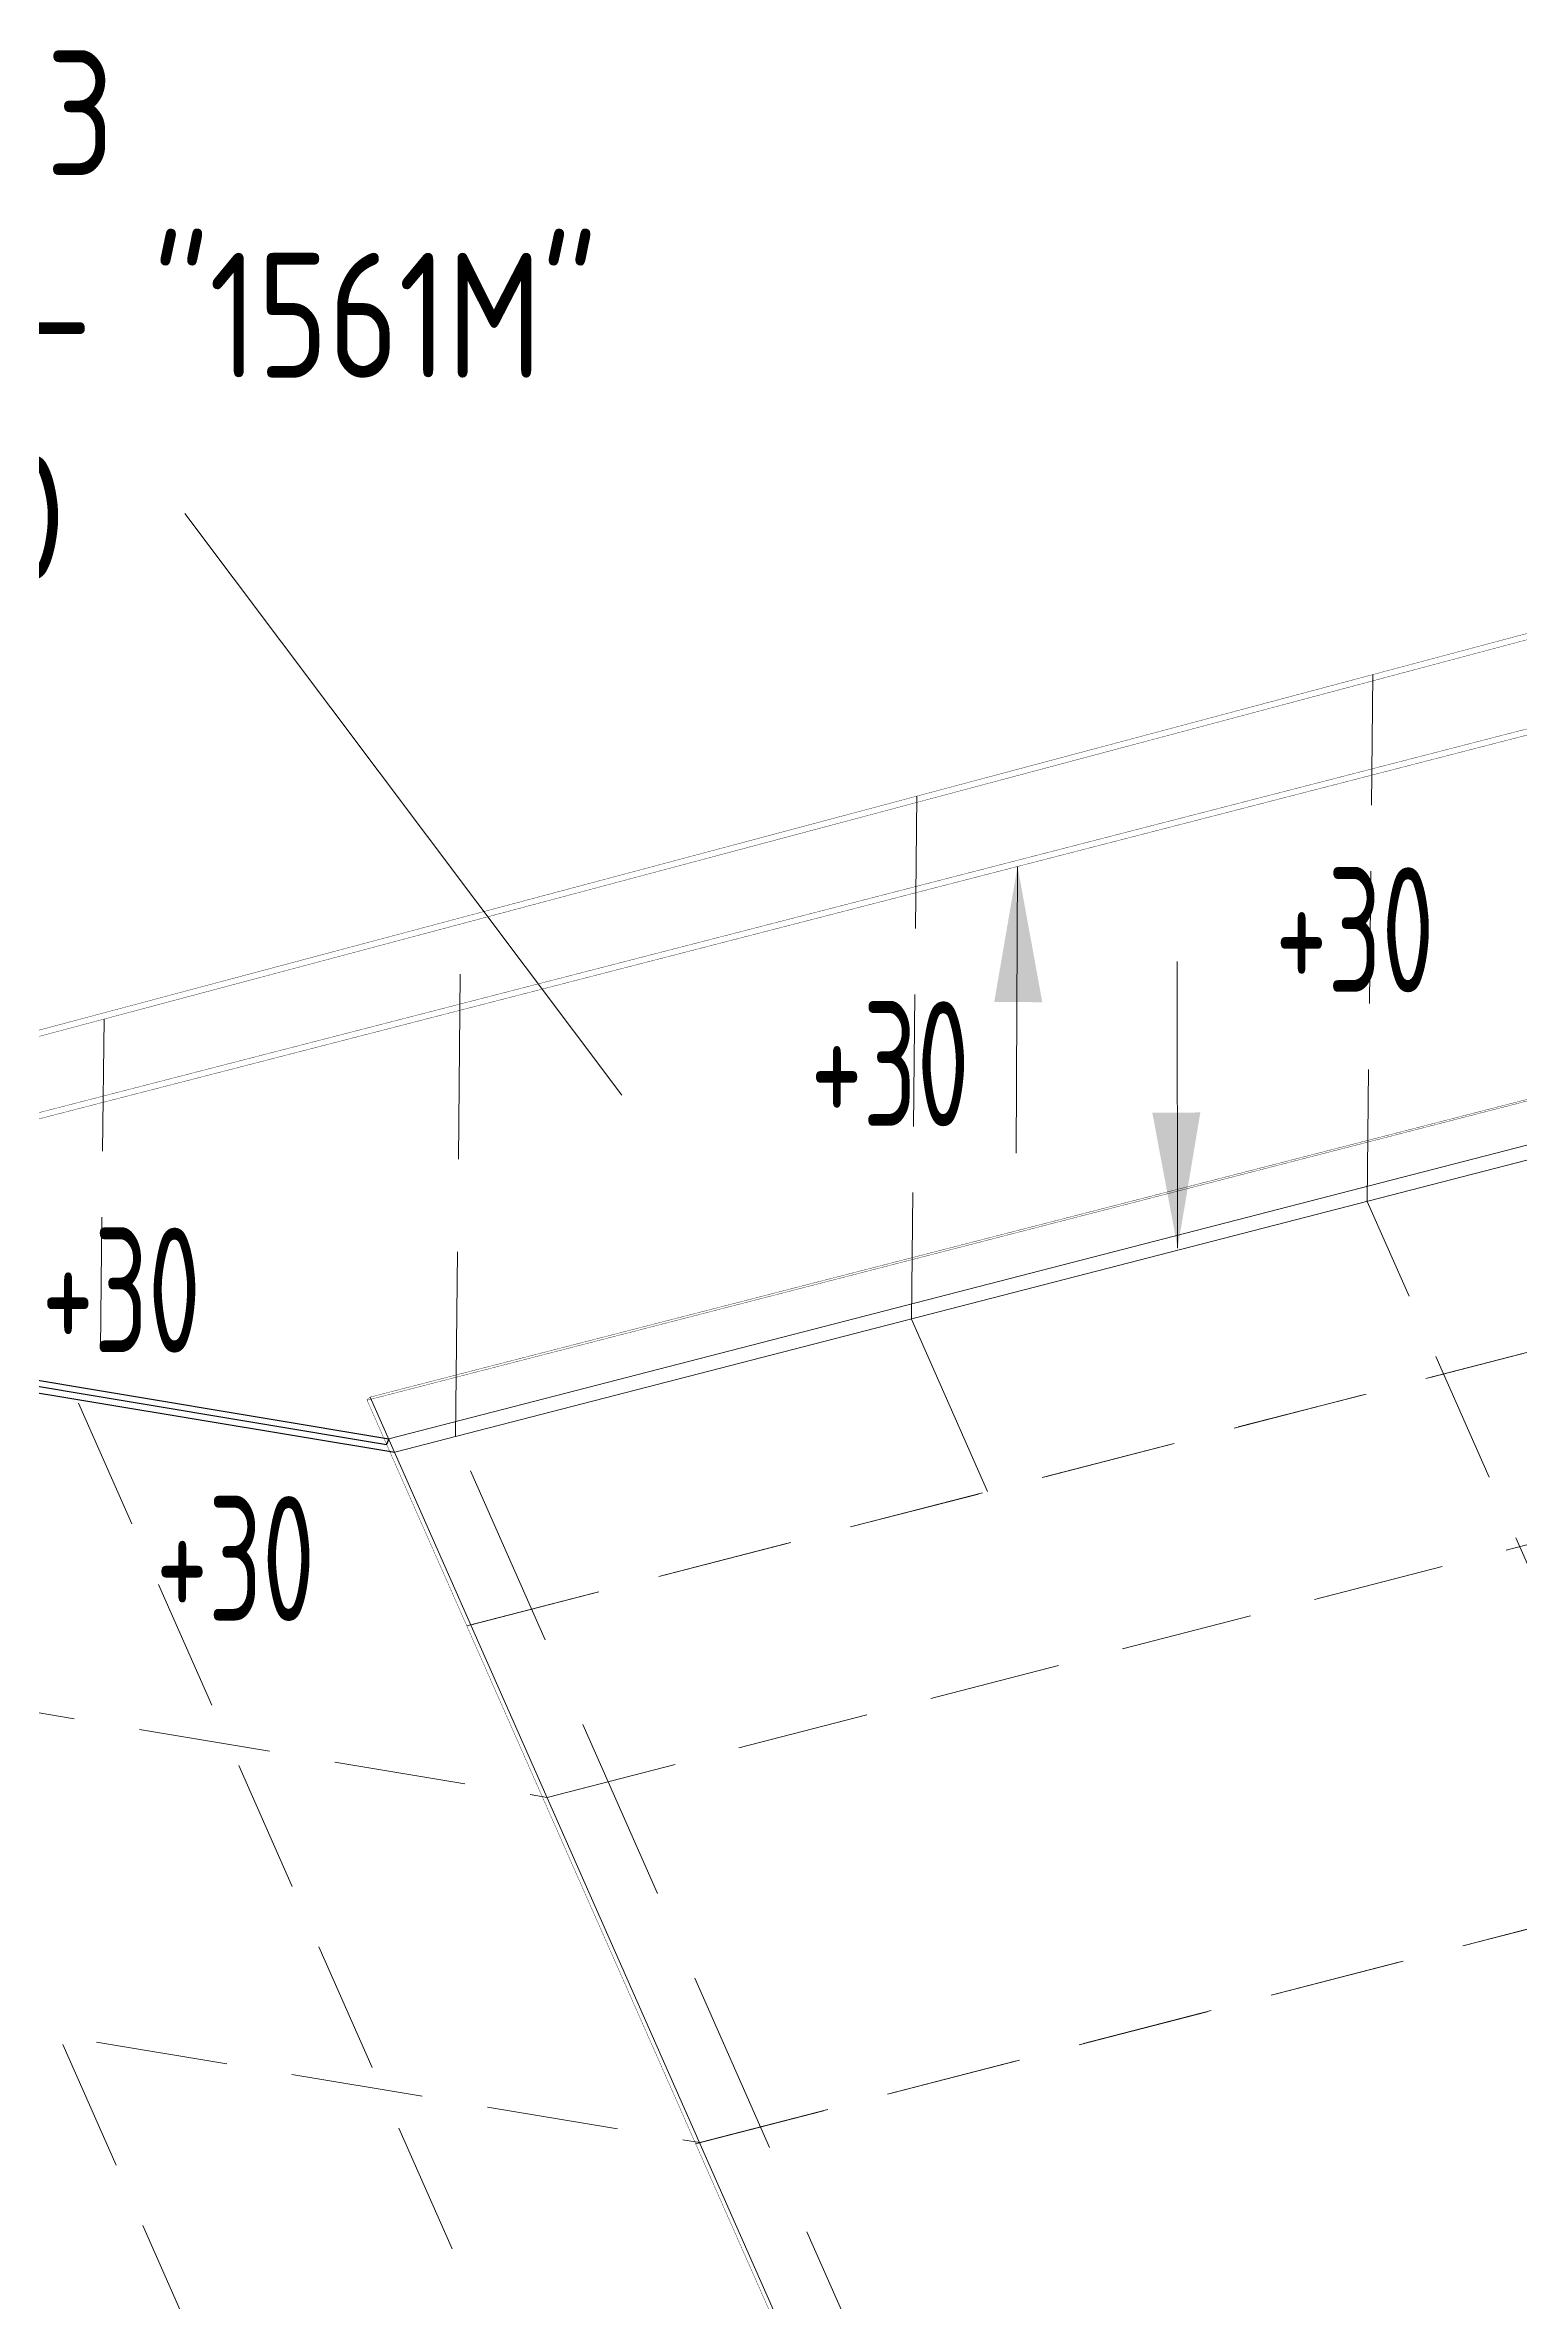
# Model space of a CAD drawing. Header units: millimetres. Extents: x 149544 to 197467, y -3118 to 25363.
# Drawn here: x 189749 to 190459, y 7690 to 8775 of the extents above; entities that cross this region are included whole.
import ezdxf

# ---------------------------------------------------------------- set-up
doc = ezdxf.new("R2010")
doc.units = ezdxf.units.MM
doc.header["$MEASUREMENT"] = 0
for name, pattern in [('K5LT32768', [0]), ('K5LT32774', [0]), ('K5LT32780', [0]), ('K5LT32788', [0]), ('K5LT32803', [95.25, 63.5, -31.75]), ('K5LT32804', [133.350002, 88.900002, -44.450001]), ('K5LT32807', [0])]:
    doc.linetypes.add(name, pattern=pattern)
doc.layers.add('IDENT', color=7, linetype='Continuous')
doc.styles.add('KTEXTSTYLE', font='GOST_AU.SHX', dxfattribs={"width": 0.96, "height": 5})

# ---------------------------------------------------------------- blocks, each defined once
blk = doc.blocks.new('U7')
at = {"layer": 'IDENT', "color": 7, "char_height": 0.2, "attachment_point": 1, "style": 'KTEXTSTYLE'}
for s, insert in [('\\H3.5;\\W0.965;\\Q15;\\Q0;\\H60.00;3;53', (-157124.4, -8936.9)), ('\\H3.5;\\W0.965;\\Q15;\\Q0;\\H60.00;       --- "1561M"', (-157321.3, -9034.1)), ('\\H3.5;\\W0.965;\\Q15;\\Q0;\\H60.00;2.0', (-157108.6, -9131.3))]:
    blk.add_mtext(s, dxfattribs=dict(at, insert=insert))

msp = doc.modelspace()

# ---------------------------------------------------------------- hatches: boundary and pattern name
for points in [[(190228.9, 8315), (190205.8, 8315.1), (190217, 8380.3)], [(190281.8, 8261.9), (190304.9, 8262), (190294, 8196.8)]]:
    msp.add_hatch(color=0).paths.add_polyline_path(points)

# ---------------------------------------------------------------- linework, layer by layer
at = {"color": 0, "linetype": 'K5LT32774', "lineweight": 18}
for p, q in [((189914.6, 8105.2), (191700.7, 8565.7)), ((189917.5, 8098.7), (191700.7, 8558.4)), ((190284.2, 7269.1), (189905.7, 8125.2))]:
    msp.add_line(p, q, dxfattribs=at)
at = {"color": 0, "linetype": 'K5LT32768', "lineweight": 18}
msp.add_line((189816.5, 8549.9), (190026.7, 8270.3), dxfattribs=at)
at = {"color": 0, "linetype": 'K5LT32803', "lineweight": 18}
for p, q in [((189954.2, 8015.7), (191712.3, 8469)), ((190385.2, 8219.2), (190387.8, 8472.4)), ((190168.6, 8414), (190166, 8162.7)), ((189990.8, 7932.8), (191557.9, 8336.8)), ((189777.7, 8306.9), (189775.7, 8118.9)), ((189952.2, 8015.2), (191003.3, 8286.2)), ((190064.2, 7766.9), (191822.8, 8220.2)), ((190751.9, 7389.7), (190385.2, 8219.2)), ((189976, 7320.4), (189610, 8148.5)), ((189765.4, 8122.3), (190131.4, 7294.6)), ((190062.2, 7766.3), (191113.8, 8037.5)), ((189512.8, 8012.3), (189990.8, 7932.8)), ((189586.2, 7846.4), (190064.2, 7766.9))]:
    msp.add_line(p, q, dxfattribs=at)
at = {"color": 0, "linetype": 'K5LT32807', "lineweight": 18}
for p, q in [((190217, 8380.3), (190216.4, 8242.5)), ((190294, 8196.8), (190293.8, 8334.5))]:
    msp.add_line(p, q, dxfattribs=at)
at = {"color": 0, "linetype": 'K5LT32804', "lineweight": 18}
for p, q in [((189946.7, 8106.2), (189949.3, 8355.6)), ((190313.4, 7276.7), (189946.7, 8106.2))]:
    msp.add_line(p, q, dxfattribs=at)
at = {"color": 0, "linetype": 'K5LT32788'}
for p, q in [((189436.6, 8184.8), (189914.6, 8105.2)), ((189435.6, 8182), (189913.6, 8102.4)), ((189439.5, 8178.2), (189917.5, 8098.7)), ((189914.6, 8105.2), (189913.6, 8102.4))]:
    msp.add_line(p, q, dxfattribs=at)
at = {"color": 0, "linetype": 'K5LT32780', "lineweight": 18}
msp.add_line((190202.6, 8079.8), (190166, 8162.7), dxfattribs=at)
at = {"color": 0, "linetype": 'K5LT32788', "const_width": 0.18}
for points in [[(191703.4, 8820), (189427.6, 8213.6), (189426.4, 8216.3), (191384.4, 8738)], [(189904.2, 8123.7), (191708.3, 8588.8)], [(191708.3, 8588.8), (189905.7, 8125.2)], [(190710.8, 8510.5), (189412.3, 8175.8)], [(189413.5, 8173.1), (190710.7, 8507.5)], [(190284.2, 7269.1), (189905.7, 8125.2), (189904.1, 8123.9), (190282.6, 7267.8)]]:
    msp.add_lwpolyline(points, dxfattribs=at)

# ---------------------------------------------------------------- block references
at = {"color": 0}
msp.add_blockref('U7', (346790, 17709.3), dxfattribs=at)

# ---------------------------------------------------------------- texts
at = {"color": 0, "char_height": 2.5, "attachment_point": 1, "style": 'KTEXTSTYLE'}
for insert in [(190340.9, 8379.8), (190117.4, 8315.4), (189747.7, 8206.6), (189802.6, 8077.6)]:
    msp.add_mtext('\\H3.5;\\W0.965;\\Q15;\\Q0;\\W0.765;\\H60.00;{\\c16711935;+30}', dxfattribs=dict(at, insert=insert))

doc.saveas('drawing.dxf')
